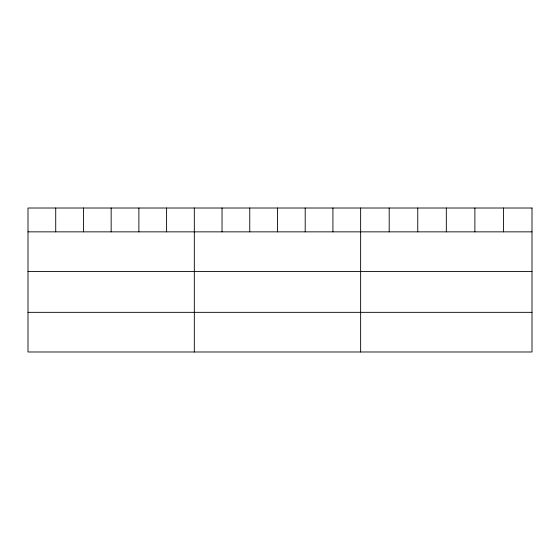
<?xml version="1.0" encoding="UTF-8"?>
<svg xmlns="http://www.w3.org/2000/svg" width="560" height="560" viewBox="0 0 560 560"><rect width="100%" height="100%" fill="white"/><g stroke="black" fill="none" stroke-linecap="round" stroke-linejoin="round"><path stroke-width="0.84" d="M28 231.854L532 231.854M28 271.495L532 271.495M28 312.34L532 312.34M503.44 208.012L503.44 231.854M474.88 208.012L474.88 231.854M446.32 208.012L446.32 231.854M417.76 208.012L417.76 231.854M389.2 208.012L389.2 231.854M360.64 208.012L360.64 351.988M332.92 208.012L332.92 231.854M305.2 208.012L305.2 231.854M277.48 208.012L277.48 231.854M249.76 208.012L249.76 231.854M222.04 208.012L222.04 231.854M194.32 208.012L194.32 351.988M166.6 208.012L166.6 231.854M138.88 208.012L138.88 231.854M111.16 208.012L111.16 231.854M83.44 208.012L83.44 231.854M55.72 208.012L55.72 231.854M532 208.012L28 208.012L28 351.988L532 351.988L532 208.012"/></g></svg>
